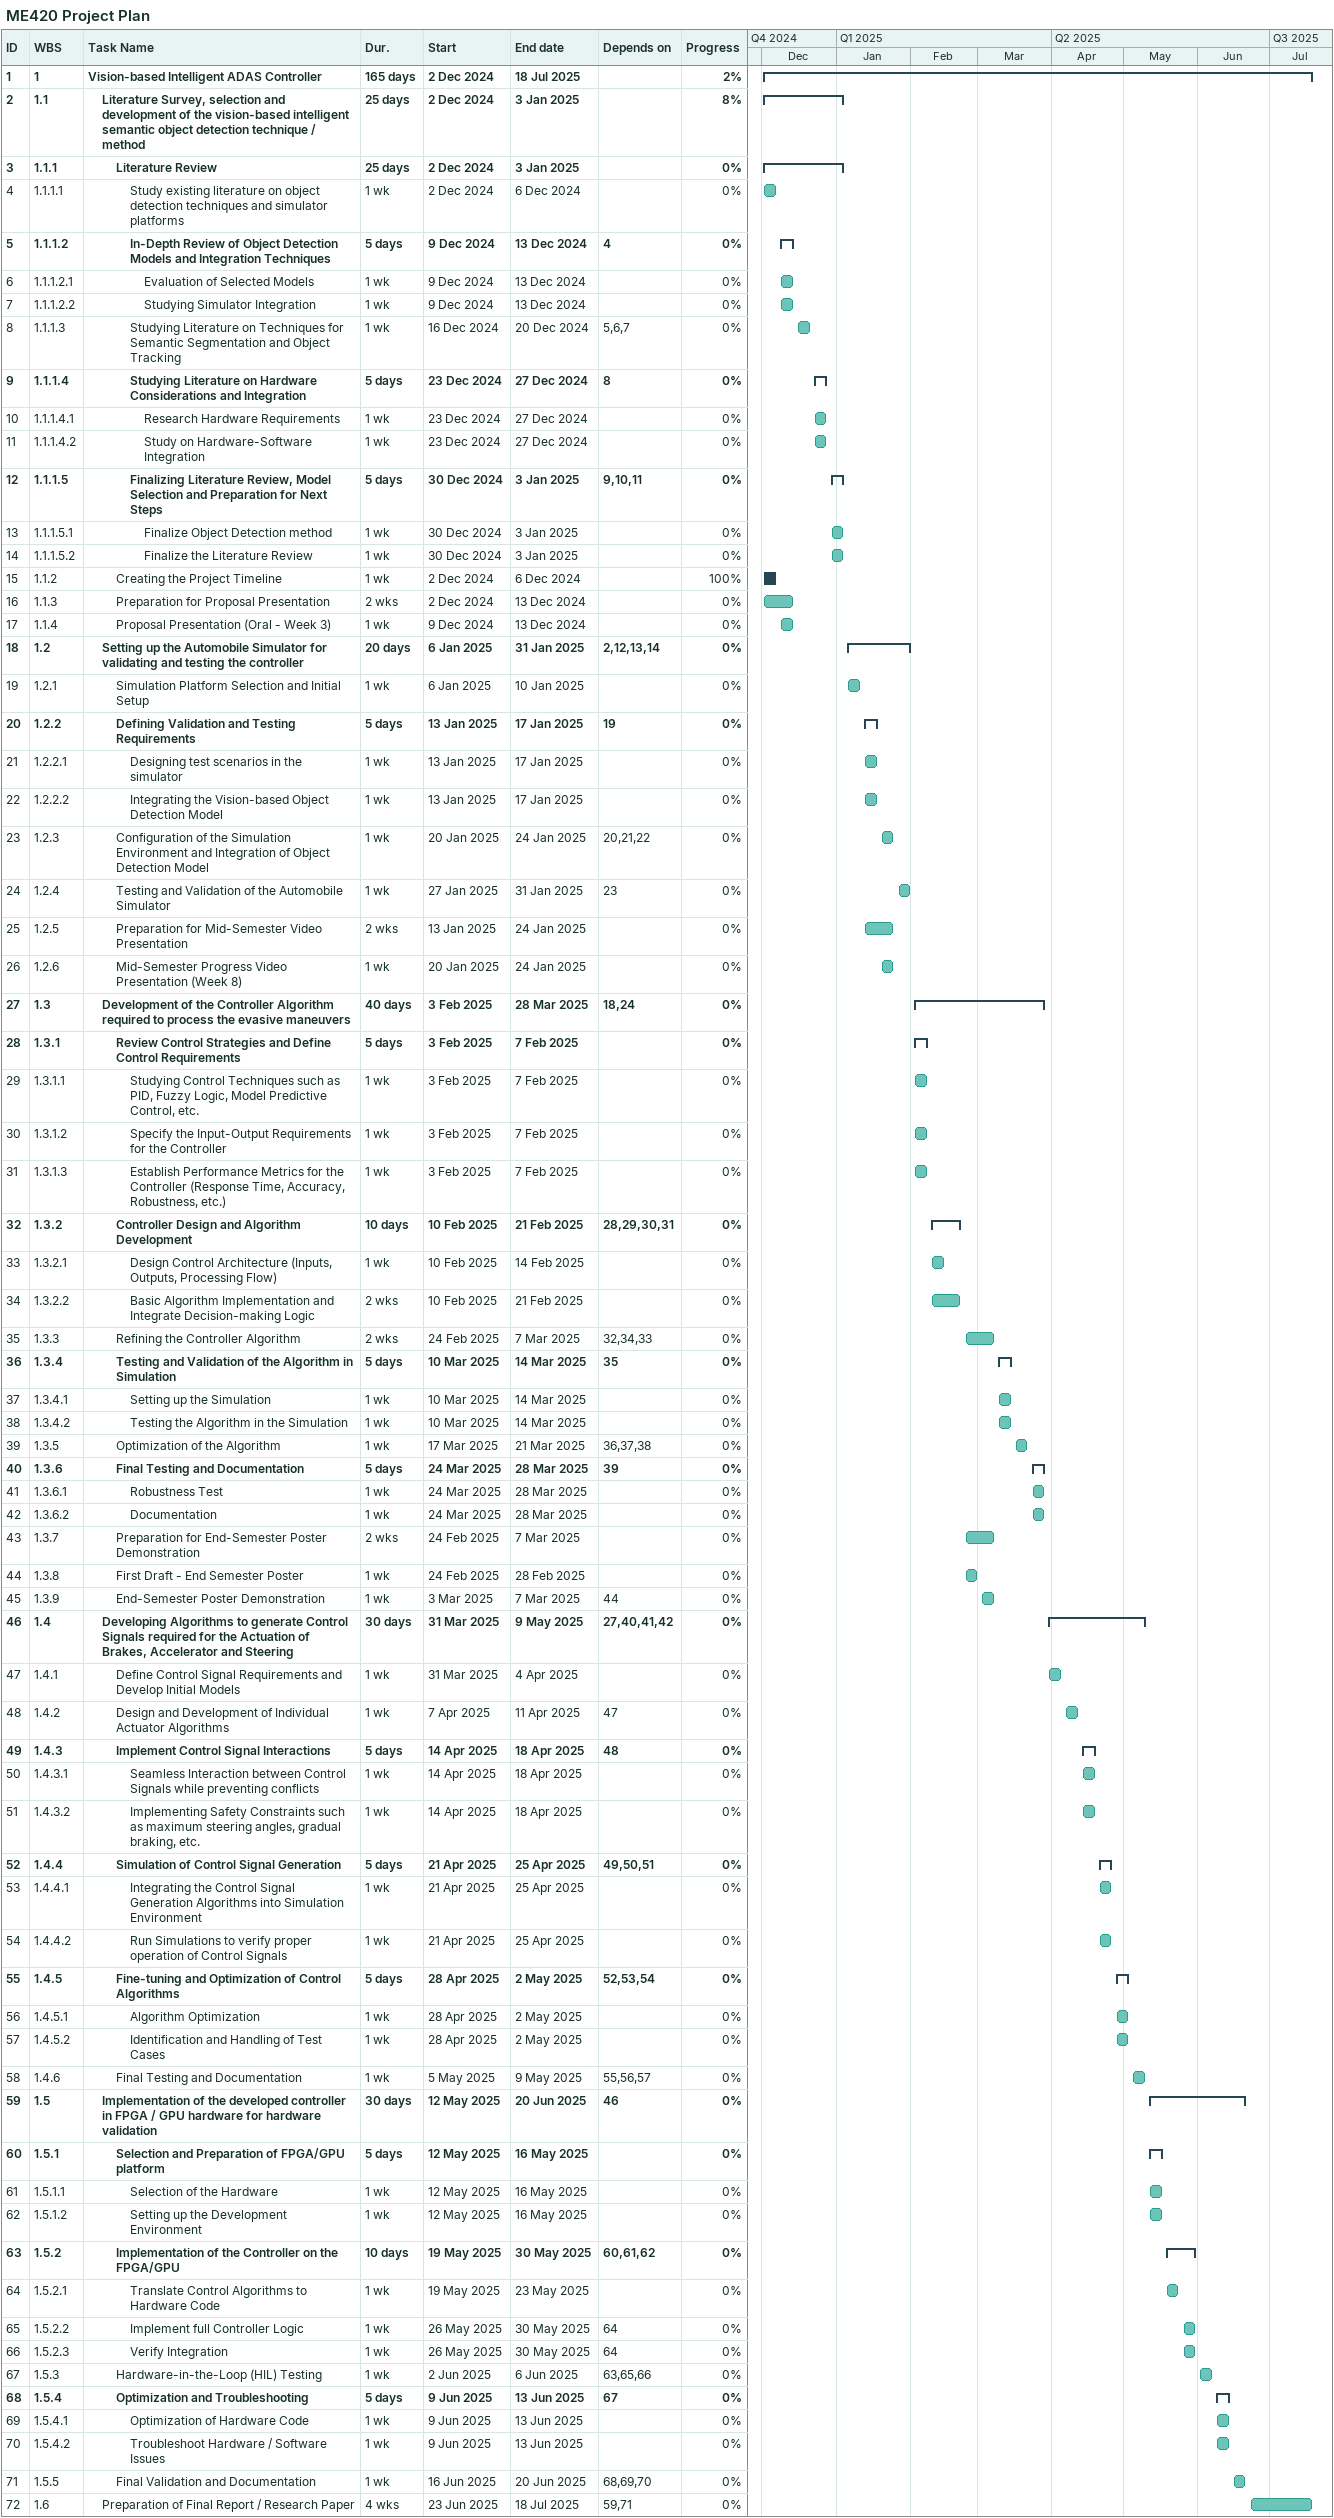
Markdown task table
ME420 Project Plan

| ID | WBS | Task | Duration | Start | Finish | Predecessors | % complete |
|---|---|---|---|---|---|---|---|
| 1 | 1 | **Vision-based Intelligent ADAS Controller** | 165d | 2024-12-02 | 2025-07-18 |  | 2 |
| 2 | 1.1 | **Literature Survey, selection and development of the vision-based intelligent semantic object detection technique / method** | 25d | 2024-12-02 | 2025-01-03 |  | 8 |
| 3 | 1.1.1 | **Literature Review** | 25d | 2024-12-02 | 2025-01-03 |  | 0 |
| 4 | 1.1.1.1 | Study existing literature on object detection techniques and simulator platforms | 1w | 2024-12-02 | 2024-12-06 |  | 0 |
| 5 | 1.1.1.2 | **In-Depth Review of Object Detection Models and Integration Techniques** | 5d | 2024-12-09 | 2024-12-13 | 4 | 0 |
| 6 | 1.1.1.2.1 | Evaluation of Selected Models | 1w | 2024-12-09 | 2024-12-13 |  | 0 |
| 7 | 1.1.1.2.2 | Studying Simulator Integration | 1w | 2024-12-09 | 2024-12-13 |  | 0 |
| 8 | 1.1.1.3 | Studying Literature on Techniques for Semantic Segmentation and Object Tracking | 1w | 2024-12-16 | 2024-12-20 | 5, 6, 7 | 0 |
| 9 | 1.1.1.4 | **Studying Literature on Hardware Considerations and Integration** | 5d | 2024-12-23 | 2024-12-27 | 8 | 0 |
| 10 | 1.1.1.4.1 | Research Hardware Requirements | 1w | 2024-12-23 | 2024-12-27 |  | 0 |
| 11 | 1.1.1.4.2 | Study on Hardware-Software Integration | 1w | 2024-12-23 | 2024-12-27 |  | 0 |
| 12 | 1.1.1.5 | **Finalizing Literature Review, Model Selection and Preparation for Next Steps** | 5d | 2024-12-30 | 2025-01-03 | 9, 10, 11 | 0 |
| 13 | 1.1.1.5.1 | Finalize Object Detection method | 1w | 2024-12-30 | 2025-01-03 |  | 0 |
| 14 | 1.1.1.5.2 | Finalize the Literature Review | 1w | 2024-12-30 | 2025-01-03 |  | 0 |
| 15 | 1.1.2 | Creating the Project Timeline | 1w | 2024-12-02 | 2024-12-06 |  | 100 |
| 16 | 1.1.3 | Preparation for Proposal Presentation | 2w | 2024-12-02 | 2024-12-13 |  | 0 |
| 17 | 1.1.4 | Proposal Presentation (Oral - Week 3) | 1w | 2024-12-09 | 2024-12-13 |  | 0 |
| 18 | 1.2 | **Setting up the Automobile Simulator for validating and testing the controller** | 20d | 2025-01-06 | 2025-01-31 | 2, 12, 13, 14 | 0 |
| 19 | 1.2.1 | Simulation Platform Selection and Initial Setup | 1w | 2025-01-06 | 2025-01-10 |  | 0 |
| 20 | 1.2.2 | **Defining Validation and Testing Requirements** | 5d | 2025-01-13 | 2025-01-17 | 19 | 0 |
| 21 | 1.2.2.1 | Designing test scenarios in the simulator | 1w | 2025-01-13 | 2025-01-17 |  | 0 |
| 22 | 1.2.2.2 | Integrating the Vision-based Object Detection Model | 1w | 2025-01-13 | 2025-01-17 |  | 0 |
| 23 | 1.2.3 | Configuration of the Simulation Environment and Integration of Object Detection Model | 1w | 2025-01-20 | 2025-01-24 | 20, 21, 22 | 0 |
| 24 | 1.2.4 | Testing and Validation of the Automobile Simulator | 1w | 2025-01-27 | 2025-01-31 | 23 | 0 |
| 25 | 1.2.5 | Preparation for Mid-Semester Video Presentation | 2w | 2025-01-13 | 2025-01-24 |  | 0 |
| 26 | 1.2.6 | Mid-Semester Progress Video Presentation (Week 8) | 1w | 2025-01-20 | 2025-01-24 |  | 0 |
| 27 | 1.3 | **Development of the Controller Algorithm required to process the evasive maneuvers** | 40d | 2025-02-03 | 2025-03-28 | 18, 24 | 0 |
| 28 | 1.3.1 | **Review Control Strategies and Define Control Requirements** | 5d | 2025-02-03 | 2025-02-07 |  | 0 |
| 29 | 1.3.1.1 | Studying Control Techniques such as PID, Fuzzy Logic, Model Predictive Control, etc. | 1w | 2025-02-03 | 2025-02-07 |  | 0 |
| 30 | 1.3.1.2 | Specify the Input-Output Requirements for the Controller | 1w | 2025-02-03 | 2025-02-07 |  | 0 |
| 31 | 1.3.1.3 | Establish Performance Metrics for the Controller (Response Time, Accuracy, Robustness, etc.) | 1w | 2025-02-03 | 2025-02-07 |  | 0 |
| 32 | 1.3.2 | **Controller Design and Algorithm Development** | 10d | 2025-02-10 | 2025-02-21 | 28, 29, 30, 31 | 0 |
| 33 | 1.3.2.1 | Design Control Architecture (Inputs, Outputs, Processing Flow) | 1w | 2025-02-10 | 2025-02-14 |  | 0 |
| 34 | 1.3.2.2 | Basic Algorithm Implementation and Integrate Decision-making Logic | 2w | 2025-02-10 | 2025-02-21 |  | 0 |
| 35 | 1.3.3 | Refining the Controller Algorithm | 2w | 2025-02-24 | 2025-03-07 | 32, 34, 33 | 0 |
| 36 | 1.3.4 | **Testing and Validation of the Algorithm in Simulation** | 5d | 2025-03-10 | 2025-03-14 | 35 | 0 |
| 37 | 1.3.4.1 | Setting up the Simulation | 1w | 2025-03-10 | 2025-03-14 |  | 0 |
| 38 | 1.3.4.2 | Testing the Algorithm in the Simulation | 1w | 2025-03-10 | 2025-03-14 |  | 0 |
| 39 | 1.3.5 | Optimization of the Algorithm | 1w | 2025-03-17 | 2025-03-21 | 36, 37, 38 | 0 |
| 40 | 1.3.6 | **Final Testing and Documentation** | 5d | 2025-03-24 | 2025-03-28 | 39 | 0 |
| 41 | 1.3.6.1 | Robustness Test | 1w | 2025-03-24 | 2025-03-28 |  | 0 |
| 42 | 1.3.6.2 | Documentation | 1w | 2025-03-24 | 2025-03-28 |  | 0 |
| 43 | 1.3.7 | Preparation for End-Semester Poster Demonstration | 2w | 2025-02-24 | 2025-03-07 |  | 0 |
| 44 | 1.3.8 | First Draft - End Semester Poster | 1w | 2025-02-24 | 2025-02-28 |  | 0 |
| 45 | 1.3.9 | End-Semester Poster Demonstration | 1w | 2025-03-03 | 2025-03-07 | 44 | 0 |
| 46 | 1.4 | **Developing Algorithms to generate Control Signals required for the Actuation of Brakes, Accelerator and Steering** | 30d | 2025-03-31 | 2025-05-09 | 27, 40, 41, 42 | 0 |
| 47 | 1.4.1 | Define Control Signal Requirements and Develop Initial Models | 1w | 2025-03-31 | 2025-04-04 |  | 0 |
| 48 | 1.4.2 | Design and Development of Individual Actuator Algorithms | 1w | 2025-04-07 | 2025-04-11 | 47 | 0 |
| 49 | 1.4.3 | **Implement Control Signal Interactions** | 5d | 2025-04-14 | 2025-04-18 | 48 | 0 |
| 50 | 1.4.3.1 | Seamless Interaction between Control Signals while preventing conflicts | 1w | 2025-04-14 | 2025-04-18 |  | 0 |
| 51 | 1.4.3.2 | Implementing Safety Constraints such as maximum steering angles, gradual braking, etc. | 1w | 2025-04-14 | 2025-04-18 |  | 0 |
| 52 | 1.4.4 | **Simulation of Control Signal Generation** | 5d | 2025-04-21 | 2025-04-25 | 49, 50, 51 | 0 |
| 53 | 1.4.4.1 | Integrating the Control Signal Generation Algorithms into Simulation Environment | 1w | 2025-04-21 | 2025-04-25 |  | 0 |
| 54 | 1.4.4.2 | Run Simulations to verify proper operation of Control Signals | 1w | 2025-04-21 | 2025-04-25 |  | 0 |
| 55 | 1.4.5 | **Fine-tuning and Optimization of Control Algorithms** | 5d | 2025-04-28 | 2025-05-02 | 52, 53, 54 | 0 |
| 56 | 1.4.5.1 | Algorithm Optimization | 1w | 2025-04-28 | 2025-05-02 |  | 0 |
| 57 | 1.4.5.2 | Identification and Handling of Test Cases | 1w | 2025-04-28 | 2025-05-02 |  | 0 |
| 58 | 1.4.6 | Final Testing and Documentation | 1w | 2025-05-05 | 2025-05-09 | 55, 56, 57 | 0 |
| 59 | 1.5 | **Implementation of the developed controller in FPGA / GPU hardware for hardware validation** | 30d | 2025-05-12 | 2025-06-20 | 46 | 0 |
| 60 | 1.5.1 | **Selection and Preparation of FPGA/GPU platform** | 5d | 2025-05-12 | 2025-05-16 |  | 0 |
| 61 | 1.5.1.1 | Selection of the Hardware | 1w | 2025-05-12 | 2025-05-16 |  | 0 |
| 62 | 1.5.1.2 | Setting up the Development Environment | 1w | 2025-05-12 | 2025-05-16 |  | 0 |
| 63 | 1.5.2 | **Implementation of the Controller on the FPGA/GPU** | 10d | 2025-05-19 | 2025-05-30 | 60, 61, 62 | 0 |
| 64 | 1.5.2.1 | Translate Control Algorithms to Hardware Code | 1w | 2025-05-19 | 2025-05-23 |  | 0 |
| 65 | 1.5.2.2 | Implement full Controller Logic | 1w | 2025-05-26 | 2025-05-30 | 64 | 0 |
| 66 | 1.5.2.3 | Verify Integration | 1w | 2025-05-26 | 2025-05-30 | 64 | 0 |
| 67 | 1.5.3 | Hardware-in-the-Loop (HIL) Testing | 1w | 2025-06-02 | 2025-06-06 | 63, 65, 66 | 0 |
| 68 | 1.5.4 | **Optimization and Troubleshooting** | 5d | 2025-06-09 | 2025-06-13 | 67 | 0 |
| 69 | 1.5.4.1 | Optimization of Hardware Code | 1w | 2025-06-09 | 2025-06-13 |  | 0 |
| 70 | 1.5.4.2 | Troubleshoot Hardware / Software Issues | 1w | 2025-06-09 | 2025-06-13 |  | 0 |
| 71 | 1.5.5 | Final Validation and Documentation | 1w | 2025-06-16 | 2025-06-20 | 68, 69, 70 | 0 |
| 72 | 1.6 | Preparation of Final Report / Research Paper | 4w | 2025-06-23 | 2025-07-18 | 59, 71 | 0 |
